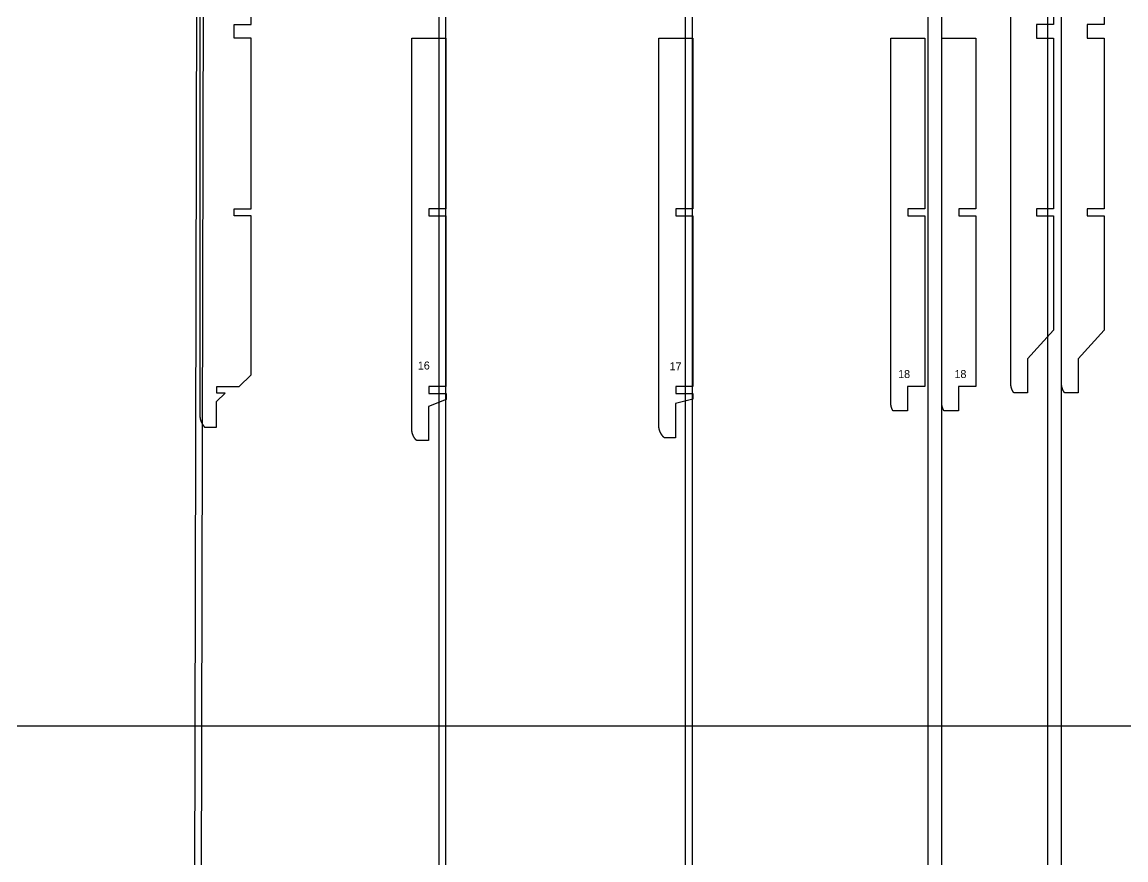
# Model space of a CAD drawing. Header units: inches. Extents: x -1514 to 1282, y -2074 to 286.
# Drawn here: x -1442.3 to -1377.7, y -1822.2 to -1773.2 of the extents above; entities that cross this region are included whole.
import ezdxf

# ---------------------------------------------------------------- set-up
doc = ezdxf.new("R2010")
doc.units = ezdxf.units.IN
doc.header["$LTSCALE"] = 0.1
doc.header["$MEASUREMENT"] = 0
doc.layers.add('cockpit', color=1, linetype='Continuous', lineweight=20)

msp = doc.modelspace()

# ---------------------------------------------------------------- linework, layer by layer
for p, q in [((-1432.41438, -1915.49827), (-1432.06656, -1755.34746)), ((-1432.01442, -1915.49827), (-1431.66661, -1755.34833)), ((-1417.92016, -1915.49827), (-1417.92016, -1755.34778)), ((-1417.52016, -1915.49827), (-1417.52016, -1755.34778)), ((-1403.49322, -1915.49827), (-1403.49322, -1755.46214)), ((-1403.09322, -1915.49827), (-1403.09322, -1755.46214)), ((-1389.3007, -1915.49827), (-1389.3007, -1755.8907)), ((-1388.5007, -1915.49827), (-1388.5007, -1755.8907)), ((-1382.29322, -1915.49827), (-1382.29322, -1756.20962)), ((-1381.49322, -1915.49827), (-1381.49322, -1756.20962)), ((-1512.09774, -1814.34647), (-1315.8957, -1814.34647))]:
    msp.add_line(p, q)
at = {"color": 7, "linetype": 'Continuous', "lineweight": 25}
for points in [[(-1431.92016, -1730.38989), (-1431.92016, -1796.18439), (-1431.92014, -1796.1905), (-1431.92008, -1796.19661), (-1431.91999, -1796.20272), (-1431.91985, -1796.20883), (-1431.91968, -1796.21494), (-1431.91947, -1796.22104), (-1431.91923, -1796.22715), (-1431.91894, -1796.23326), (-1431.91862, -1796.23936), (-1431.91826, -1796.24546), (-1431.91787, -1796.25156), (-1431.91743, -1796.25766), (-1431.91696, -1796.26375), (-1431.91645, -1796.26984), (-1431.9159, -1796.27593), (-1431.91532, -1796.28201), (-1431.91469, -1796.28809), (-1431.91403, -1796.29416), (-1431.91369, -1796.29719), (-1431.91334, -1796.30018), (-1431.91261, -1796.30617), (-1431.91185, -1796.31216), (-1431.91104, -1796.31815), (-1431.9102, -1796.32413), (-1431.90933, -1796.33011), (-1431.90841, -1796.33609), (-1431.90746, -1796.34206), (-1431.90647, -1796.34803), (-1431.90544, -1796.354), (-1431.90438, -1796.35996), (-1431.90327, -1796.36592), (-1431.90214, -1796.37187), (-1431.90096, -1796.37782), (-1431.89975, -1796.38376), (-1431.8985, -1796.38969), (-1431.89721, -1796.39562), (-1431.89589, -1796.40154), (-1431.89453, -1796.40746), (-1431.89314, -1796.41337), (-1431.89171, -1796.41926), (-1431.89024, -1796.42516), (-1431.88874, -1796.43104), (-1431.8872, -1796.43691), (-1431.88563, -1796.44278), (-1431.88402, -1796.44864), (-1431.88237, -1796.45448), (-1431.88069, -1796.46032), (-1431.87898, -1796.46614), (-1431.87722, -1796.47196), (-1431.87544, -1796.47776), (-1431.87362, -1796.48356), (-1431.87176, -1796.48934), (-1431.86987, -1796.49511), (-1431.86794, -1796.50086), (-1431.86598, -1796.50661), (-1431.86398, -1796.51234), (-1431.86195, -1796.51806), (-1431.85989, -1796.52376), (-1431.85779, -1796.52945), (-1431.85565, -1796.53513), (-1431.85349, -1796.54079), (-1431.85128, -1796.54644), (-1431.84905, -1796.55207), (-1431.84678, -1796.55768), (-1431.84447, -1796.56328), (-1431.84214, -1796.56887), (-1431.83976, -1796.57444), (-1431.83736, -1796.57999), (-1431.83492, -1796.58552), (-1431.83245, -1796.59103), (-1431.82995, -1796.59653), (-1431.82741, -1796.60201), (-1431.82484, -1796.60747), (-1431.82223, -1796.61291), (-1431.81959, -1796.61834), (-1431.81692, -1796.62375), (-1431.81421, -1796.62915), (-1431.81147, -1796.63453), (-1431.80869, -1796.63989), (-1431.80588, -1796.64524), (-1431.80303, -1796.65058), (-1431.80015, -1796.6559), (-1431.79724, -1796.6612), (-1431.79429, -1796.66649), (-1431.79131, -1796.67176), (-1431.78829, -1796.67702), (-1431.78524, -1796.68226), (-1431.78216, -1796.68748), (-1431.77905, -1796.69268), (-1431.7759, -1796.69786), (-1431.77272, -1796.70303), (-1431.76951, -1796.70818), (-1431.76627, -1796.71331), (-1431.76299, -1796.71842), (-1431.75968, -1796.72351), (-1431.75634, -1796.72858), (-1431.75298, -1796.73363), (-1431.74957, -1796.73866), (-1431.74614, -1796.74367), (-1431.74268, -1796.74866), (-1431.73919, -1796.75363), (-1431.73567, -1796.75858), (-1431.73211, -1796.7635), (-1431.72853, -1796.7684), (-1431.72492, -1796.77329), (-1431.72128, -1796.77815), (-1431.7176, -1796.78298), (-1431.7139, -1796.7878), (-1431.71018, -1796.79259), (-1431.70642, -1796.79735), (-1431.70263, -1796.8021), (-1431.69882, -1796.80681), (-1431.69498, -1796.81151), (-1431.69111, -1796.81618), (-1431.68721, -1796.82082), (-1431.68328, -1796.82544), (-1431.67933, -1796.83004), (-1431.67535, -1796.83461), (-1431.67134, -1796.83915), (-1431.66731, -1796.84366), (-1431.66325, -1796.84815), (-1431.65916, -1796.85262), (-1431.65505, -1796.85705), (-1431.65091, -1796.86146), (-1431.64675, -1796.86584), (-1431.64256, -1796.87019), (-1431.63835, -1796.87451), (-1431.63411, -1796.87881), (-1431.62984, -1796.88308), (-1430.94013, -1796.88308), (-1430.94013, -1795.38308), (-1430.44013, -1794.88308), (-1430.92016, -1794.88089), (-1430.92016, -1794.50138), (-1429.61669, -1794.50138), (-1428.92016, -1793.80485), (-1428.92016, -1784.50138), (-1429.92016, -1784.50138), (-1429.92016, -1784.10138), (-1428.92016, -1784.10138), (-1428.92016, -1774.10138), (-1429.92016, -1774.10138), (-1429.92016, -1773.30138), (-1428.92016, -1773.30138), (-1428.92016, -1753.27289)], [(-1381.96239, -1753.27289), (-1381.96239, -1773.30137), (-1382.96239, -1773.30137), (-1382.96239, -1774.10137), (-1381.96239, -1774.10137), (-1381.96239, -1784.10137), (-1382.96239, -1784.10137), (-1382.96239, -1784.50137), (-1381.96239, -1784.50137), (-1381.96239, -1791.19798), (-1383.4824, -1792.87092), (-1383.4824, -1794.87092), (-1384.27361, -1794.87092), (-1384.27646, -1794.86696), (-1384.27928, -1794.86299), (-1384.28208, -1794.85899), (-1384.28487, -1794.85498), (-1384.28764, -1794.85096), (-1384.29038, -1794.84692), (-1384.29311, -1794.84287), (-1384.29582, -1794.8388), (-1384.29851, -1794.83472), (-1384.30117, -1794.83062), (-1384.30382, -1794.8265), (-1384.30645, -1794.82238), (-1384.30906, -1794.81824), (-1384.31165, -1794.81408), (-1384.31422, -1794.80991), (-1384.31677, -1794.80573), (-1384.3193, -1794.80153), (-1384.32181, -1794.79732), (-1384.3243, -1794.7931), (-1384.32677, -1794.78887), (-1384.32922, -1794.78462), (-1384.33164, -1794.78036), (-1384.33405, -1794.77608), (-1384.33644, -1794.7718), (-1384.3388, -1794.7675), (-1384.34115, -1794.76319), (-1384.34347, -1794.75887), (-1384.34578, -1794.75453), (-1384.34806, -1794.75019), (-1384.35032, -1794.74583), (-1384.35256, -1794.74146), (-1384.35478, -1794.73708), (-1384.35698, -1794.73269), (-1384.35916, -1794.72829), (-1384.36131, -1794.72388), (-1384.36345, -1794.71946), (-1384.36556, -1794.71503), (-1384.36765, -1794.71059), (-1384.36972, -1794.70613), (-1384.37176, -1794.70167), (-1384.37379, -1794.6972), (-1384.37579, -1794.69272), (-1384.37778, -1794.68823), (-1384.37973, -1794.68373), (-1384.38167, -1794.67922), (-1384.38359, -1794.67471), (-1384.38548, -1794.67018), (-1384.38735, -1794.66565), (-1384.3892, -1794.66111), (-1384.39103, -1794.65656), (-1384.39283, -1794.652), (-1384.39461, -1794.64743), (-1384.39637, -1794.64286), (-1384.3981, -1794.63828), (-1384.39982, -1794.63369), (-1384.40151, -1794.62909), (-1384.40317, -1794.62449), (-1384.40482, -1794.61988), (-1384.40644, -1794.61526), (-1384.40804, -1794.61064), (-1384.40961, -1794.60601), (-1384.41116, -1794.60138), (-1384.41269, -1794.59673), (-1384.41419, -1794.59209), (-1384.41567, -1794.58743), (-1384.41713, -1794.58277), (-1384.41856, -1794.57811), (-1384.41997, -1794.57344), (-1384.42136, -1794.56877), (-1384.42273, -1794.56407), (-1384.42407, -1794.55936), (-1384.4254, -1794.55464), (-1384.4267, -1794.54992), (-1384.42797, -1794.54518), (-1384.42923, -1794.54045), (-1384.43046, -1794.5357), (-1384.43167, -1794.53094), (-1384.43285, -1794.52618), (-1384.43401, -1794.52142), (-1384.43515, -1794.51664), (-1384.43627, -1794.51186), (-1384.43736, -1794.50707), (-1384.43843, -1794.50228), (-1384.43948, -1794.49748), (-1384.4405, -1794.49267), (-1384.4415, -1794.48786), (-1384.44248, -1794.48304), (-1384.44343, -1794.47822), (-1384.44436, -1794.47339), (-1384.44527, -1794.46856), (-1384.44616, -1794.46373), (-1384.44702, -1794.45888), (-1384.44786, -1794.45404), (-1384.44867, -1794.44919), (-1384.44946, -1794.44433), (-1384.45023, -1794.43947), (-1384.45098, -1794.43461), (-1384.4517, -1794.42974), (-1384.4524, -1794.42488), (-1384.45307, -1794.42), (-1384.45372, -1794.41513), (-1384.45435, -1794.41025), (-1384.45495, -1794.40537), (-1384.45553, -1794.40048), (-1384.45609, -1794.3956), (-1384.45663, -1794.39071), (-1384.45714, -1794.38582), (-1384.45762, -1794.38092), (-1384.45809, -1794.37603), (-1384.45853, -1794.37113), (-1384.45894, -1794.36623), (-1384.45934, -1794.36134), (-1384.4597, -1794.35644), (-1384.46005, -1794.35154), (-1384.46037, -1794.34663), (-1384.46067, -1794.34173), (-1384.46094, -1794.33683), (-1384.46119, -1794.33193), (-1384.46142, -1794.32702), (-1384.46162, -1794.32212), (-1384.4618, -1794.31722), (-1384.46196, -1794.31232), (-1384.46209, -1794.30742), (-1384.4622, -1794.30252), (-1384.46228, -1794.29762), (-1384.46234, -1794.29272), (-1384.46238, -1794.28782), (-1384.46239, -1794.28293), (-1384.46239, -1732.29135)], [(-1378.99322, -1753.27289), (-1378.99322, -1773.30137), (-1379.99322, -1773.30137), (-1379.99322, -1774.10137), (-1378.99322, -1774.10137), (-1378.99322, -1784.10137), (-1379.99322, -1784.10137), (-1379.99322, -1784.50137), (-1378.99322, -1784.50137), (-1378.99322, -1791.19798), (-1380.51323, -1792.87092), (-1380.51323, -1794.87092), (-1381.30444, -1794.87092), (-1381.30729, -1794.86696), (-1381.31011, -1794.86299), (-1381.31292, -1794.85899), (-1381.3157, -1794.85498), (-1381.31847, -1794.85096), (-1381.32121, -1794.84692), (-1381.32394, -1794.84287), (-1381.32665, -1794.8388), (-1381.32934, -1794.83472), (-1381.33201, -1794.83062), (-1381.33466, -1794.8265), (-1381.33729, -1794.82238), (-1381.33989, -1794.81824), (-1381.34248, -1794.81408), (-1381.34505, -1794.80991), (-1381.3476, -1794.80573), (-1381.35013, -1794.80153), (-1381.35264, -1794.79732), (-1381.35513, -1794.7931), (-1381.3576, -1794.78887), (-1381.36005, -1794.78462), (-1381.36248, -1794.78036), (-1381.36488, -1794.77608), (-1381.36727, -1794.7718), (-1381.36964, -1794.7675), (-1381.37198, -1794.76319), (-1381.37431, -1794.75887), (-1381.37661, -1794.75453), (-1381.37889, -1794.75019), (-1381.38115, -1794.74583), (-1381.38339, -1794.74146), (-1381.38561, -1794.73708), (-1381.38781, -1794.73269), (-1381.38999, -1794.72829), (-1381.39214, -1794.72388), (-1381.39428, -1794.71946), (-1381.39639, -1794.71503), (-1381.39848, -1794.71059), (-1381.40055, -1794.70613), (-1381.4026, -1794.70167), (-1381.40462, -1794.6972), (-1381.40663, -1794.69272), (-1381.40861, -1794.68823), (-1381.41057, -1794.68373), (-1381.4125, -1794.67922), (-1381.41442, -1794.67471), (-1381.41631, -1794.67018), (-1381.41818, -1794.66565), (-1381.42003, -1794.66111), (-1381.42186, -1794.65656), (-1381.42366, -1794.652), (-1381.42544, -1794.64743), (-1381.4272, -1794.64286), (-1381.42894, -1794.63828), (-1381.43065, -1794.63369), (-1381.43234, -1794.62909), (-1381.43401, -1794.62449), (-1381.43565, -1794.61988), (-1381.43727, -1794.61526), (-1381.43887, -1794.61064), (-1381.44044, -1794.60601), (-1381.44199, -1794.60138), (-1381.44352, -1794.59673), (-1381.44503, -1794.59209), (-1381.44651, -1794.58743), (-1381.44796, -1794.58277), (-1381.4494, -1794.57811), (-1381.45081, -1794.57344), (-1381.45219, -1794.56877), (-1381.45356, -1794.56407), (-1381.45491, -1794.55936), (-1381.45623, -1794.55464), (-1381.45753, -1794.54992), (-1381.4588, -1794.54518), (-1381.46006, -1794.54045), (-1381.46129, -1794.5357), (-1381.4625, -1794.53094), (-1381.46368, -1794.52618), (-1381.46484, -1794.52142), (-1381.46598, -1794.51664), (-1381.4671, -1794.51186), (-1381.46819, -1794.50707), (-1381.46926, -1794.50228), (-1381.47031, -1794.49748), (-1381.47133, -1794.49267), (-1381.47233, -1794.48786), (-1381.47331, -1794.48304), (-1381.47426, -1794.47822), (-1381.4752, -1794.47339), (-1381.4761, -1794.46856), (-1381.47699, -1794.46373), (-1381.47785, -1794.45888), (-1381.47869, -1794.45404), (-1381.4795, -1794.44919), (-1381.48029, -1794.44433), (-1381.48106, -1794.43947), (-1381.48181, -1794.43461), (-1381.48253, -1794.42974), (-1381.48323, -1794.42488), (-1381.4839, -1794.42), (-1381.48455, -1794.41513), (-1381.48518, -1794.41025), (-1381.48579, -1794.40537), (-1381.48637, -1794.40048), (-1381.48692, -1794.3956), (-1381.48746, -1794.39071), (-1381.48797, -1794.38582), (-1381.48846, -1794.38092), (-1381.48892, -1794.37603), (-1381.48936, -1794.37113), (-1381.48978, -1794.36623), (-1381.49017, -1794.36134), (-1381.49054, -1794.35644), (-1381.49088, -1794.35154), (-1381.4912, -1794.34663), (-1381.4915, -1794.34173), (-1381.49178, -1794.33683), (-1381.49203, -1794.33193), (-1381.49225, -1794.32702), (-1381.49246, -1794.32212), (-1381.49263, -1794.31722), (-1381.49279, -1794.31232), (-1381.49292, -1794.30742), (-1381.49303, -1794.30252), (-1381.49311, -1794.29762), (-1381.49317, -1794.29272), (-1381.49321, -1794.28782), (-1381.49322, -1794.28293), (-1381.49322, -1732.29135)], [(-1417.4993, -1794.90139), (-1417.4993, -1795.26447), (-1418.54015, -1795.66592), (-1418.54015, -1797.66592), (-1419.22574, -1797.66592), (-1419.23006, -1797.66166), (-1419.23435, -1797.65738), (-1419.23862, -1797.65307), (-1419.24286, -1797.64872), (-1419.24707, -1797.64435), (-1419.25126, -1797.63996), (-1419.25543, -1797.63553), (-1419.25956, -1797.63108), (-1419.26368, -1797.62659), (-1419.26776, -1797.62209), (-1419.27182, -1797.61755), (-1419.27585, -1797.61299), (-1419.27985, -1797.6084), (-1419.28383, -1797.60379), (-1419.28778, -1797.59915), (-1419.2917, -1797.59448), (-1419.29559, -1797.58979), (-1419.29945, -1797.58507), (-1419.30329, -1797.58033), (-1419.3071, -1797.57557), (-1419.31088, -1797.57078), (-1419.31463, -1797.56597), (-1419.31835, -1797.56114), (-1419.32204, -1797.55628), (-1419.3257, -1797.5514), (-1419.32933, -1797.54649), (-1419.33293, -1797.54156), (-1419.3365, -1797.53662), (-1419.34004, -1797.53165), (-1419.34355, -1797.52665), (-1419.34703, -1797.52164), (-1419.35048, -1797.51661), (-1419.35389, -1797.51155), (-1419.35728, -1797.50648), (-1419.36063, -1797.50139), (-1419.36395, -1797.49627), (-1419.36724, -1797.49114), (-1419.3705, -1797.48598), (-1419.37372, -1797.48081), (-1419.37691, -1797.47562), (-1419.38007, -1797.47041), (-1419.38319, -1797.46519), (-1419.38629, -1797.45994), (-1419.38934, -1797.45468), (-1419.39237, -1797.4494), (-1419.39536, -1797.4441), (-1419.39832, -1797.43879), (-1419.40124, -1797.43346), (-1419.40412, -1797.42812), (-1419.40698, -1797.42275), (-1419.40979, -1797.41738), (-1419.41258, -1797.41199), (-1419.41532, -1797.40658), (-1419.41803, -1797.40116), (-1419.42071, -1797.39572), (-1419.42335, -1797.39026), (-1419.42596, -1797.38479), (-1419.42854, -1797.37929), (-1419.43108, -1797.37378), (-1419.43359, -1797.36825), (-1419.43606, -1797.3627), (-1419.4385, -1797.35713), (-1419.44091, -1797.35155), (-1419.44328, -1797.34595), (-1419.44562, -1797.34033), (-1419.44793, -1797.3347), (-1419.4502, -1797.32905), (-1419.45243, -1797.32338), (-1419.45464, -1797.3177), (-1419.4568, -1797.31201), (-1419.45893, -1797.3063), (-1419.46103, -1797.30057), (-1419.46309, -1797.29483), (-1419.46512, -1797.28908), (-1419.46711, -1797.28332), (-1419.46907, -1797.27754), (-1419.47099, -1797.27175), (-1419.47288, -1797.26595), (-1419.47473, -1797.26013), (-1419.47654, -1797.25431), (-1419.47832, -1797.24847), (-1419.48007, -1797.24262), (-1419.48177, -1797.23676), (-1419.48344, -1797.23089), (-1419.48508, -1797.22502), (-1419.48668, -1797.21913), (-1419.48824, -1797.21323), (-1419.48977, -1797.20733), (-1419.49126, -1797.20141), (-1419.49271, -1797.19549), (-1419.49413, -1797.18956), (-1419.49551, -1797.18362), (-1419.49685, -1797.17767), (-1419.49815, -1797.17172), (-1419.49942, -1797.16576), (-1419.50065, -1797.1598), (-1419.50185, -1797.15383), (-1419.503, -1797.14785), (-1419.50412, -1797.14187), (-1419.5052, -1797.13589), (-1419.50625, -1797.12989), (-1419.50725, -1797.1239), (-1419.50822, -1797.1179), (-1419.50915, -1797.1119), (-1419.51004, -1797.10589), (-1419.51089, -1797.09989), (-1419.51171, -1797.09388), (-1419.51249, -1797.08786), (-1419.51286, -1797.08486), (-1419.51304, -1797.08334), (-1419.51323, -1797.08182), (-1419.51394, -1797.07573), (-1419.51461, -1797.06963), (-1419.51524, -1797.06352), (-1419.51583, -1797.05741), (-1419.51639, -1797.0513), (-1419.51691, -1797.04518), (-1419.51739, -1797.03906), (-1419.51783, -1797.03293), (-1419.51823, -1797.02681), (-1419.5186, -1797.02068), (-1419.51893, -1797.01454), (-1419.51921, -1797.00841), (-1419.51946, -1797.00228), (-1419.51968, -1796.99614), (-1419.51985, -1796.99), (-1419.51998, -1796.98387), (-1419.52008, -1796.97773), (-1419.52014, -1796.97159), (-1419.52016, -1796.96546), (-1419.52016, -1774.10139), (-1417.52016, -1774.10139), (-1417.52016, -1784.10139), (-1418.52016, -1784.10139), (-1418.52016, -1784.50139), (-1417.52016, -1784.50139), (-1417.52016, -1794.50139), (-1418.52016, -1794.50139), (-1418.52016, -1794.90139), (-1417.52016, -1794.90139)]]:
    msp.add_lwpolyline(points, dxfattribs=at)
for points in [[(-1404.06089, -1794.90137), (-1403.06089, -1794.90137), (-1403.06089, -1795.24419), (-1404.08089, -1795.49283), (-1404.08089, -1797.49283), (-1404.73539, -1797.49283), (-1404.73776, -1797.49069), (-1404.74013, -1797.48855), (-1404.74249, -1797.48639), (-1404.74485, -1797.48422), (-1404.7472, -1797.48205), (-1404.74954, -1797.47987), (-1404.75187, -1797.47768), (-1404.7542, -1797.47548), (-1404.75653, -1797.47327), (-1404.75884, -1797.47106), (-1404.76115, -1797.46884), (-1404.76345, -1797.46661), (-1404.76574, -1797.46437), (-1404.76803, -1797.46212), (-1404.77031, -1797.45987), (-1404.77259, -1797.4576), (-1404.77485, -1797.45533), (-1404.77711, -1797.45305), (-1404.77937, -1797.45077), (-1404.78161, -1797.44847), (-1404.78385, -1797.44617), (-1404.78608, -1797.44386), (-1404.7883, -1797.44154), (-1404.79052, -1797.43922), (-1404.79273, -1797.43689), (-1404.79493, -1797.43454), (-1404.79712, -1797.4322), (-1404.79931, -1797.42984), (-1404.80149, -1797.42748), (-1404.80366, -1797.42511), (-1404.80583, -1797.42273), (-1404.80799, -1797.42035), (-1404.81013, -1797.41796), (-1404.81228, -1797.41556), (-1404.81441, -1797.41315), (-1404.81654, -1797.41074), (-1404.81866, -1797.40832), (-1404.82077, -1797.40589), (-1404.82287, -1797.40345), (-1404.82497, -1797.40101), (-1404.82706, -1797.39856), (-1404.82914, -1797.39611), (-1404.83121, -1797.39364), (-1404.83327, -1797.39118), (-1404.83533, -1797.3887), (-1404.83738, -1797.38622), (-1404.83942, -1797.38373), (-1404.84145, -1797.38123), (-1404.84348, -1797.37873), (-1404.84549, -1797.37622), (-1404.8475, -1797.3737), (-1404.8495, -1797.37118), (-1404.85149, -1797.36865), (-1404.85348, -1797.36612), (-1404.85545, -1797.36358), (-1404.85742, -1797.36103), (-1404.85938, -1797.35847), (-1404.86133, -1797.35591), (-1404.86327, -1797.35335), (-1404.8652, -1797.35077), (-1404.86713, -1797.34819), (-1404.86905, -1797.34561), (-1404.87095, -1797.34302), (-1404.87285, -1797.34042), (-1404.87474, -1797.33782), (-1404.87663, -1797.33521), (-1404.8785, -1797.33259), (-1404.88037, -1797.32997), (-1404.88222, -1797.32735), (-1404.88407, -1797.32471), (-1404.88591, -1797.32208), (-1404.88774, -1797.31943), (-1404.88956, -1797.31678), (-1404.89137, -1797.31413), (-1404.89318, -1797.31147), (-1404.89497, -1797.3088), (-1404.89676, -1797.30613), (-1404.89854, -1797.30345), (-1404.9003, -1797.30077), (-1404.90206, -1797.29808), (-1404.90381, -1797.29539), (-1404.90555, -1797.29269), (-1404.90728, -1797.28999), (-1404.90901, -1797.28728), (-1404.91072, -1797.28456), (-1404.91242, -1797.28184), (-1404.91412, -1797.27912), (-1404.9158, -1797.27639), (-1404.91748, -1797.27365), (-1404.91915, -1797.27092), (-1404.9208, -1797.26817), (-1404.92245, -1797.26542), (-1404.92409, -1797.26267), (-1404.92572, -1797.25991), (-1404.92734, -1797.25715), (-1404.92895, -1797.25438), (-1404.93055, -1797.2516), (-1404.93214, -1797.24883), (-1404.93372, -1797.24604), (-1404.93529, -1797.24326), (-1404.93685, -1797.24047), (-1404.93841, -1797.23767), (-1404.93995, -1797.23487), (-1404.94148, -1797.23206), (-1404.943, -1797.22925), (-1404.94452, -1797.22644), (-1404.94602, -1797.22361), (-1404.94752, -1797.22078), (-1404.94901, -1797.21795), (-1404.95049, -1797.21511), (-1404.95196, -1797.21226), (-1404.95342, -1797.20941), (-1404.95487, -1797.20656), (-1404.95631, -1797.20369), (-1404.95774, -1797.20083), (-1404.95917, -1797.19795), (-1404.96058, -1797.19508), (-1404.96199, -1797.19219), (-1404.96338, -1797.18931), (-1404.96477, -1797.18641), (-1404.96615, -1797.18351), (-1404.96751, -1797.18061), (-1404.96887, -1797.1777), (-1404.97022, -1797.17479), (-1404.97156, -1797.17187), (-1404.97289, -1797.16895), (-1404.97422, -1797.16602), (-1404.97553, -1797.16309), (-1404.97683, -1797.16015), (-1404.97812, -1797.15721), (-1404.97941, -1797.15426), (-1404.98068, -1797.15131), (-1404.98195, -1797.14835), (-1404.9832, -1797.14539), (-1404.98445, -1797.14243), (-1404.98568, -1797.13946), (-1404.98691, -1797.13649), (-1404.98813, -1797.13351), (-1404.98934, -1797.13053), (-1404.99054, -1797.12754), (-1404.99172, -1797.12455), (-1404.9929, -1797.12156), (-1404.99407, -1797.11856), (-1404.99523, -1797.11556), (-1404.99638, -1797.11255), (-1404.99752, -1797.10954), (-1404.99865, -1797.10653), (-1404.99977, -1797.10351), (-1405.00089, -1797.10049), (-1405.00199, -1797.09747), (-1405.00308, -1797.09444), (-1405.00416, -1797.09141), (-1405.00523, -1797.08837), (-1405.0063, -1797.08533), (-1405.00735, -1797.08229), (-1405.00839, -1797.07925), (-1405.00942, -1797.0762), (-1405.01045, -1797.07315), (-1405.01146, -1797.07009), (-1405.01246, -1797.06703), (-1405.01346, -1797.06397), (-1405.01444, -1797.06091), (-1405.01541, -1797.05784), (-1405.01638, -1797.05477), (-1405.01733, -1797.05169), (-1405.01827, -1797.04862), (-1405.01921, -1797.04554), (-1405.02013, -1797.04245), (-1405.02104, -1797.03937), (-1405.02195, -1797.03628), (-1405.02284, -1797.03319), (-1405.02372, -1797.0301), (-1405.02459, -1797.027), (-1405.02546, -1797.0239), (-1405.02631, -1797.0208), (-1405.02715, -1797.0177), (-1405.02798, -1797.0146), (-1405.02881, -1797.01149), (-1405.02962, -1797.00838), (-1405.03042, -1797.00527), (-1405.03121, -1797.00215), (-1405.03199, -1796.99903), (-1405.03276, -1796.99592), (-1405.03352, -1796.9928), (-1405.03427, -1796.98967), (-1405.03501, -1796.98655), (-1405.03574, -1796.98342), (-1405.03646, -1796.98029), (-1405.03717, -1796.97716), (-1405.03787, -1796.97403), (-1405.03855, -1796.9709), (-1405.03923, -1796.96776), (-1405.0399, -1796.96463), (-1405.04055, -1796.96149), (-1405.0412, -1796.95835), (-1405.04183, -1796.95521), (-1405.04246, -1796.95207), (-1405.04307, -1796.94892), (-1405.04368, -1796.94578), (-1405.04427, -1796.94263), (-1405.04485, -1796.93948), (-1405.04542, -1796.93634), (-1405.04598, -1796.93319), (-1405.04653, -1796.93003), (-1405.04707, -1796.92688), (-1405.0476, -1796.92373), (-1405.04813, -1796.92054), (-1405.04864, -1796.91735), (-1405.04915, -1796.91416), (-1405.04964, -1796.91096), (-1405.05012, -1796.90776), (-1405.05059, -1796.90456), (-1405.05105, -1796.90136), (-1405.05151, -1796.89816), (-1405.05195, -1796.89496), (-1405.05238, -1796.89175), (-1405.05279, -1796.88854), (-1405.0532, -1796.88533), (-1405.0536, -1796.88212), (-1405.05399, -1796.87891), (-1405.05437, -1796.8757), (-1405.05473, -1796.87248), (-1405.05509, -1796.86926), (-1405.05543, -1796.86605), (-1405.05577, -1796.86283), (-1405.05609, -1796.85961), (-1405.05641, -1796.85639), (-1405.05671, -1796.85316), (-1405.057, -1796.84994), (-1405.05728, -1796.84672), (-1405.05756, -1796.84349), (-1405.05782, -1796.84026), (-1405.05807, -1796.83704), (-1405.05831, -1796.83381), (-1405.05854, -1796.83058), (-1405.05875, -1796.82735), (-1405.05896, -1796.82412), (-1405.05916, -1796.82089), (-1405.05935, -1796.81766), (-1405.05952, -1796.81443), (-1405.05969, -1796.8112), (-1405.05984, -1796.80796), (-1405.05999, -1796.80473), (-1405.06012, -1796.8015), (-1405.06024, -1796.79827), (-1405.06035, -1796.79503), (-1405.06045, -1796.7918), (-1405.06055, -1796.78857), (-1405.06063, -1796.78533), (-1405.0607, -1796.7821), (-1405.06075, -1796.77887), (-1405.0608, -1796.77563), (-1405.06084, -1796.7724), (-1405.06087, -1796.76917), (-1405.06088, -1796.76594), (-1405.06089, -1796.76271), (-1405.06089, -1774.10137), (-1403.06089, -1774.10137), (-1403.06089, -1784.10137), (-1404.06089, -1784.10137), (-1404.06089, -1784.50137), (-1403.06089, -1784.50137), (-1403.06089, -1794.50137), (-1404.06089, -1794.50137)], [(-1390.48418, -1784.50139), (-1389.48418, -1784.50139), (-1389.48418, -1794.50139), (-1390.50419, -1794.50139), (-1390.50419, -1795.92262), (-1391.3522, -1795.92262), (-1391.35419, -1795.91914), (-1391.35618, -1795.91564), (-1391.35815, -1795.91213), (-1391.3601, -1795.90862), (-1391.36205, -1795.90509), (-1391.36397, -1795.90156), (-1391.36589, -1795.89802), (-1391.36779, -1795.89447), (-1391.36967, -1795.89091), (-1391.37155, -1795.88734), (-1391.3734, -1795.88376), (-1391.37524, -1795.88017), (-1391.37707, -1795.87658), (-1391.37889, -1795.87297), (-1391.38069, -1795.86936), (-1391.38247, -1795.86574), (-1391.38424, -1795.86212), (-1391.386, -1795.85848), (-1391.38774, -1795.85484), (-1391.38947, -1795.85119), (-1391.39118, -1795.84753), (-1391.39288, -1795.84386), (-1391.39456, -1795.84019), (-1391.39623, -1795.83651), (-1391.39788, -1795.83282), (-1391.39952, -1795.82912), (-1391.40115, -1795.82542), (-1391.40275, -1795.82171), (-1391.40435, -1795.81799), (-1391.40593, -1795.81427), (-1391.40749, -1795.81054), (-1391.40904, -1795.8068), (-1391.41058, -1795.80306), (-1391.4121, -1795.79931), (-1391.4136, -1795.79555), (-1391.41509, -1795.79179), (-1391.41656, -1795.78802), (-1391.41802, -1795.78425), (-1391.41947, -1795.78047), (-1391.42089, -1795.77668), (-1391.42231, -1795.77289), (-1391.42371, -1795.76909), (-1391.42509, -1795.76529), (-1391.42646, -1795.76148), (-1391.42781, -1795.75766), (-1391.42914, -1795.75384), (-1391.43046, -1795.75002), (-1391.43177, -1795.74619), (-1391.43306, -1795.74235), (-1391.43433, -1795.73851), (-1391.43559, -1795.73467), (-1391.43684, -1795.73082), (-1391.43806, -1795.72696), (-1391.43928, -1795.7231), (-1391.44047, -1795.71924), (-1391.44165, -1795.71537), (-1391.44282, -1795.7115), (-1391.44396, -1795.70762), (-1391.4451, -1795.70374), (-1391.44621, -1795.69986), (-1391.44732, -1795.69597), (-1391.4484, -1795.69208), (-1391.44947, -1795.68818), (-1391.45052, -1795.68429), (-1391.45156, -1795.68038), (-1391.45258, -1795.67648), (-1391.45358, -1795.67257), (-1391.45457, -1795.66865), (-1391.45555, -1795.66474), (-1391.4565, -1795.66082), (-1391.45744, -1795.6569), (-1391.45837, -1795.65297), (-1391.45927, -1795.64904), (-1391.46016, -1795.64511), (-1391.46104, -1795.64118), (-1391.4619, -1795.63725), (-1391.46274, -1795.63331), (-1391.46356, -1795.62937), (-1391.46437, -1795.62543), (-1391.46516, -1795.62148), (-1391.46594, -1795.61754), (-1391.4667, -1795.61359), (-1391.46744, -1795.60963), (-1391.46817, -1795.60564), (-1391.46889, -1795.60164), (-1391.46959, -1795.59764), (-1391.47028, -1795.59364), (-1391.47094, -1795.58963), (-1391.4716, -1795.58562), (-1391.47223, -1795.58161), (-1391.47285, -1795.57759), (-1391.47345, -1795.57357), (-1391.47404, -1795.56955), (-1391.47461, -1795.56553), (-1391.47516, -1795.5615), (-1391.4757, -1795.55747), (-1391.47622, -1795.55343), (-1391.47672, -1795.5494), (-1391.47721, -1795.54536), (-1391.47768, -1795.54132), (-1391.47814, -1795.53728), (-1391.47858, -1795.53324), (-1391.479, -1795.52919), (-1391.47941, -1795.52514), (-1391.47979, -1795.52109), (-1391.48017, -1795.51704), (-1391.48052, -1795.51299), (-1391.48086, -1795.50894), (-1391.48119, -1795.50488), (-1391.48149, -1795.50083), (-1391.48178, -1795.49677), (-1391.48206, -1795.49271), (-1391.48231, -1795.48865), (-1391.48256, -1795.48459), (-1391.48278, -1795.48053), (-1391.48299, -1795.47647), (-1391.48318, -1795.47241), (-1391.48335, -1795.46835), (-1391.48351, -1795.46429), (-1391.48365, -1795.46023), (-1391.48378, -1795.45617), (-1391.48388, -1795.4521), (-1391.48398, -1795.44804), (-1391.48405, -1795.44398), (-1391.48411, -1795.43992), (-1391.48415, -1795.43586), (-1391.48418, -1795.4318), (-1391.48418, -1795.42774), (-1391.48418, -1774.10139), (-1389.48418, -1774.10139), (-1389.48418, -1784.10139), (-1390.48418, -1784.10139)], [(-1387.5007, -1784.50139), (-1386.5007, -1784.50139), (-1386.5007, -1794.50139), (-1387.52071, -1794.50139), (-1387.52071, -1795.92262), (-1388.36871, -1795.92262), (-1388.37071, -1795.91914), (-1388.3727, -1795.91564), (-1388.37467, -1795.91213), (-1388.37662, -1795.90862), (-1388.37857, -1795.90509), (-1388.38049, -1795.90156), (-1388.38241, -1795.89802), (-1388.38431, -1795.89447), (-1388.38619, -1795.89091), (-1388.38806, -1795.88734), (-1388.38992, -1795.88376), (-1388.39176, -1795.88017), (-1388.39359, -1795.87658), (-1388.39541, -1795.87297), (-1388.39721, -1795.86936), (-1388.39899, -1795.86574), (-1388.40076, -1795.86212), (-1388.40252, -1795.85848), (-1388.40426, -1795.85484), (-1388.40599, -1795.85119), (-1388.4077, -1795.84753), (-1388.4094, -1795.84386), (-1388.41108, -1795.84019), (-1388.41275, -1795.83651), (-1388.4144, -1795.83282), (-1388.41604, -1795.82912), (-1388.41766, -1795.82542), (-1388.41927, -1795.82171), (-1388.42087, -1795.81799), (-1388.42245, -1795.81427), (-1388.42401, -1795.81054), (-1388.42556, -1795.8068), (-1388.4271, -1795.80306), (-1388.42862, -1795.79931), (-1388.43012, -1795.79555), (-1388.43161, -1795.79179), (-1388.43308, -1795.78802), (-1388.43454, -1795.78425), (-1388.43599, -1795.78047), (-1388.43741, -1795.77668), (-1388.43883, -1795.77289), (-1388.44023, -1795.76909), (-1388.44161, -1795.76529), (-1388.44298, -1795.76148), (-1388.44433, -1795.75766), (-1388.44566, -1795.75384), (-1388.44698, -1795.75002), (-1388.44829, -1795.74619), (-1388.44958, -1795.74235), (-1388.45085, -1795.73851), (-1388.45211, -1795.73467), (-1388.45336, -1795.73082), (-1388.45458, -1795.72696), (-1388.4558, -1795.7231), (-1388.45699, -1795.71924), (-1388.45817, -1795.71537), (-1388.45934, -1795.7115), (-1388.46048, -1795.70762), (-1388.46162, -1795.70374), (-1388.46273, -1795.69986), (-1388.46384, -1795.69597), (-1388.46492, -1795.69208), (-1388.46599, -1795.68818), (-1388.46704, -1795.68429), (-1388.46808, -1795.68038), (-1388.4691, -1795.67648), (-1388.4701, -1795.67257), (-1388.47109, -1795.66865), (-1388.47207, -1795.66474), (-1388.47302, -1795.66082), (-1388.47396, -1795.6569), (-1388.47489, -1795.65297), (-1388.47579, -1795.64904), (-1388.47668, -1795.64511), (-1388.47756, -1795.64118), (-1388.47842, -1795.63725), (-1388.47926, -1795.63331), (-1388.48008, -1795.62937), (-1388.48089, -1795.62543), (-1388.48168, -1795.62148), (-1388.48246, -1795.61754), (-1388.48322, -1795.61359), (-1388.48396, -1795.60963), (-1388.48469, -1795.60564), (-1388.48541, -1795.60164), (-1388.48611, -1795.59764), (-1388.4868, -1795.59364), (-1388.48746, -1795.58963), (-1388.48812, -1795.58562), (-1388.48875, -1795.58161), (-1388.48937, -1795.57759), (-1388.48997, -1795.57357), (-1388.49056, -1795.56955), (-1388.49113, -1795.56553), (-1388.49168, -1795.5615), (-1388.49222, -1795.55747), (-1388.49274, -1795.55343), (-1388.49324, -1795.5494), (-1388.49373, -1795.54536), (-1388.4942, -1795.54132), (-1388.49466, -1795.53728), (-1388.4951, -1795.53324), (-1388.49552, -1795.52919), (-1388.49593, -1795.52514), (-1388.49631, -1795.52109), (-1388.49669, -1795.51704), (-1388.49704, -1795.51299), (-1388.49738, -1795.50894), (-1388.49771, -1795.50488), (-1388.49801, -1795.50083), (-1388.4983, -1795.49677), (-1388.49858, -1795.49271), (-1388.49883, -1795.48865), (-1388.49907, -1795.48459), (-1388.4993, -1795.48053), (-1388.49951, -1795.47647), (-1388.4997, -1795.47241), (-1388.49987, -1795.46835), (-1388.50003, -1795.46429), (-1388.50017, -1795.46023), (-1388.5003, -1795.45617), (-1388.5004, -1795.4521), (-1388.5005, -1795.44804), (-1388.50057, -1795.44398), (-1388.50063, -1795.43992), (-1388.50067, -1795.43586), (-1388.50069, -1795.4318), (-1388.5007, -1795.42774), (-1388.5007, -1774.10139), (-1386.5007, -1774.10139), (-1386.5007, -1784.10139), (-1387.5007, -1784.10139)]]:
    msp.add_lwpolyline(points, close=True, dxfattribs=at)

# ---------------------------------------------------------------- texts
at = {"layer": 'cockpit', "lineweight": 100}
for s, p in [('16', (-1419.16122, -1793.50327)), ('17', (-1404.42677, -1793.54832)), ('18', (-1391.05053, -1794.00192)), ('18', (-1387.75259, -1794.00192))]:
    msp.add_text(s, height=0.468379, dxfattribs=at).set_placement(p)

doc.saveas('drawing.dxf')
